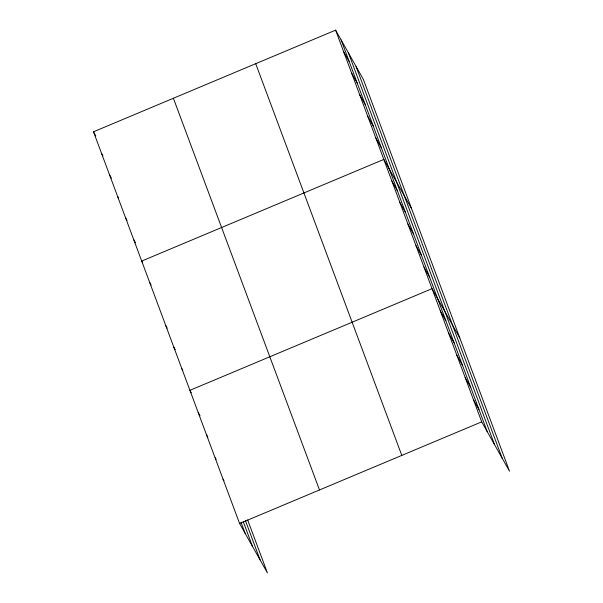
<?xml version="1.0" encoding="UTF-8"?>
<svg xmlns="http://www.w3.org/2000/svg" width="603" height="603" viewBox="0 0 603 603"><rect width="100%" height="100%" fill="white"/><g stroke="black" fill="none" stroke-linecap="round" stroke-linejoin="round"><path stroke-width="0.9" d="M247.652 519.922L267.393 572.85L239.595 523.51L93.495 131.801L335.607 30.15L363.405 79.49L509.505 471.199L481.707 421.851L335.607 30.15M239.595 523.51L481.707 421.851M343.642 51.692L349.175 61.521M351.677 73.234L357.21 83.063M359.712 94.784L365.245 104.605M367.747 116.326L373.28 126.148M375.782 137.868L381.315 147.697M411.623 208.759L383.817 159.411L141.705 261.061L142.632 262.704M391.852 180.953L397.392 190.782M399.887 202.502L405.427 212.324M407.922 224.045L413.462 233.866M415.957 245.587L421.497 255.416M423.992 267.129L429.532 276.958M459.833 338.019L432.027 288.671L189.922 390.329L191.302 392.787M440.311 310.869L445.843 320.698M448.587 333.067L454.127 342.896M456.863 355.265L462.403 365.094M465.147 377.463L470.679 387.284M473.423 399.661L478.963 409.482M93.495 131.801L95.802 135.894M101.53 153.343L102.909 155.8M109.565 174.893L111.412 178.164M117.6 196.435L118.52 198.07M125.635 217.977L127.022 220.434M133.67 239.519L135.517 242.798M149.74 282.611L151.127 285.068M165.81 325.695L167.197 328.153M173.845 347.238L175.232 349.695M181.88 368.78L182.807 370.423M198.199 412.52L200.045 415.799M206.475 434.718L207.862 437.175M215.218 457.737L216.138 459.373M223.035 479.114L223.954 480.749M356.056 66.451L502.156 458.159M348.489 53.019L494.588 444.72M341.14 39.979L487.239 431.68M255.71 63.692L401.809 455.401M173.393 98.259L319.492 489.96M245.398 520.54L260.051 559.81M243.243 521.618L252.476 546.371M240.989 522.236L245.127 533.331"/></g></svg>
